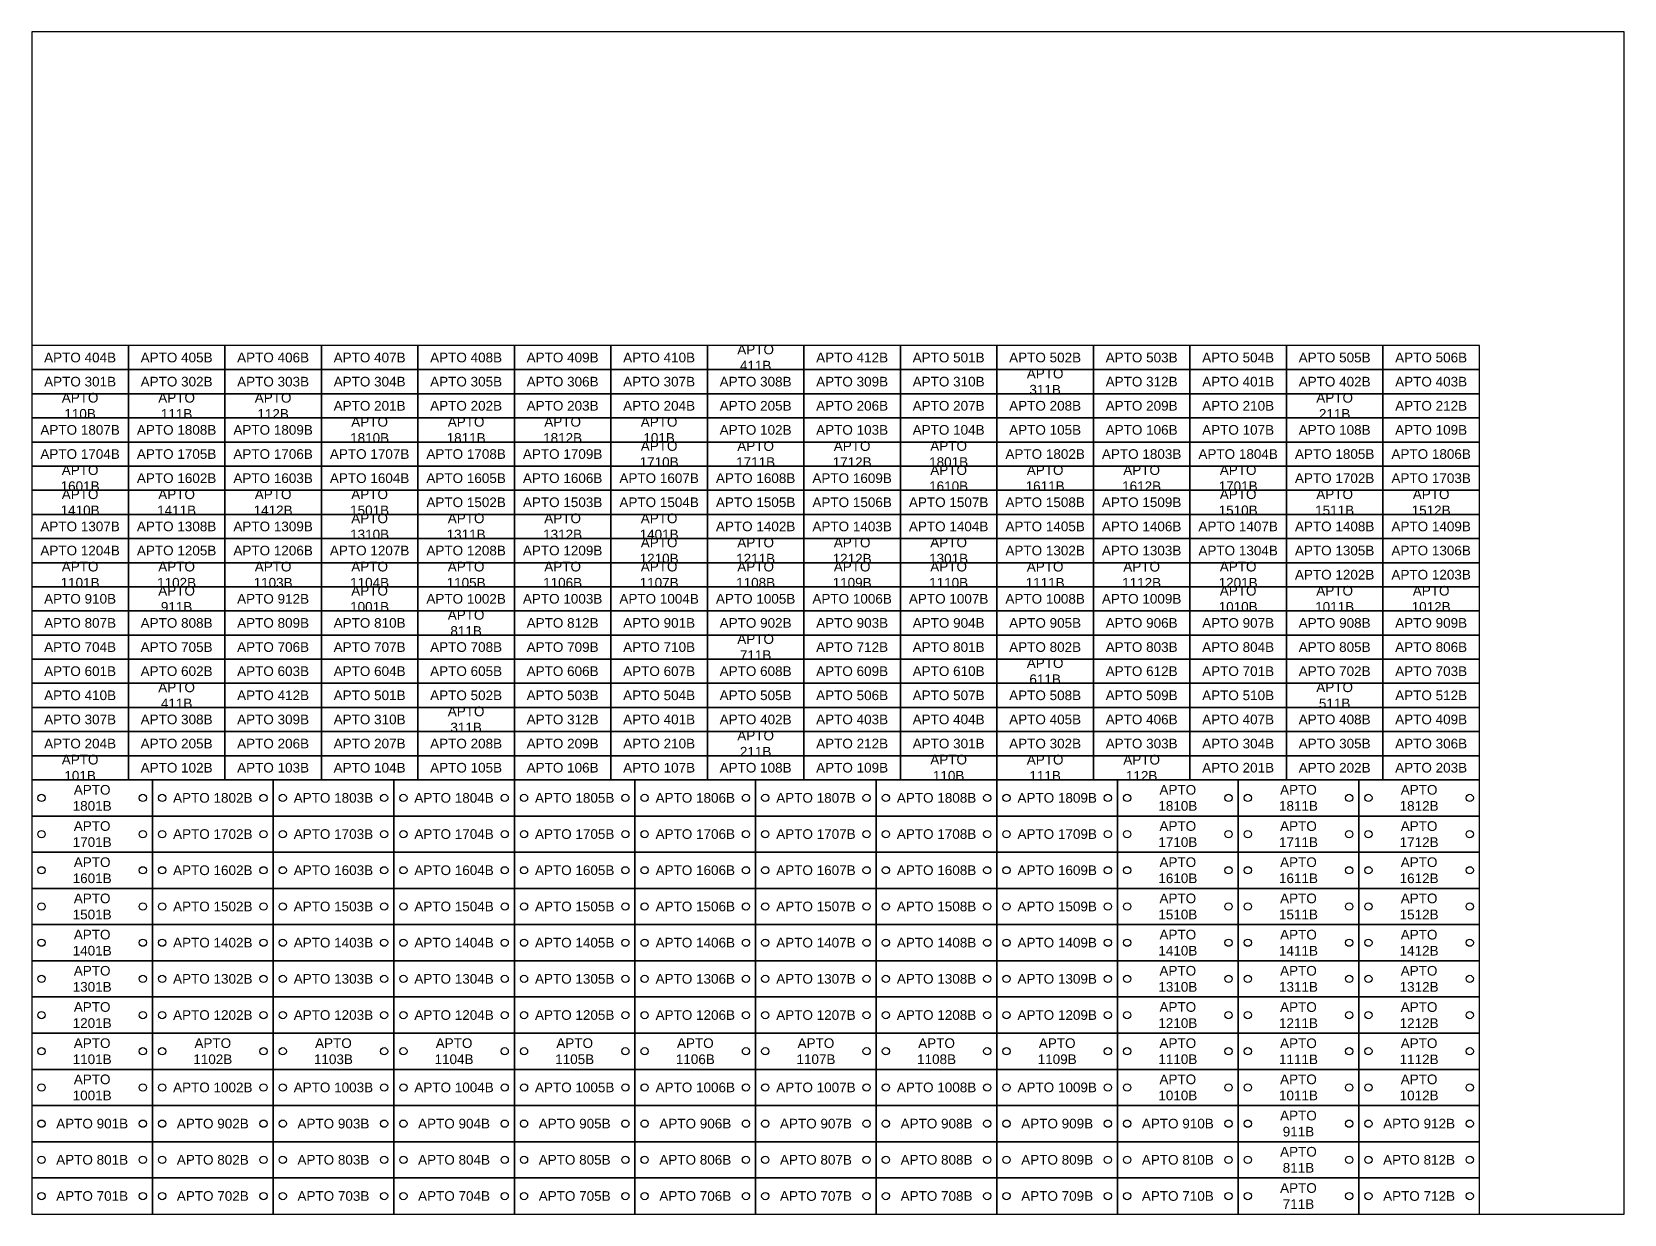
# Model space of a CAD drawing. Header units: metres. Extents: x 0 to 2670, y 0 to 490.
# Drawn here: x 670 to 1330, y 0 to 490 of the extents above; entities that cross this region are included whole.
import ezdxf

# ---------------------------------------------------------------- set-up
doc = ezdxf.new("R2010")
doc.units = ezdxf.units.M
doc.layers.get('0').update_dxf_attribs({"linetype": 'CONTINUOUS'})
doc.styles.add('Arial', font='Arial')

msp = doc.modelspace()

# ---------------------------------------------------------------- linework, layer by layer
at = {"color": 1}
msp.add_lwpolyline([(670, 0), (1330, 0), (1330, 490), (670, 490)], close=True, dxfattribs=at)
at = {"color": 5}
for points in [[(670, 350), (710, 350), (710, 360), (670, 360)], [(710, 350), (750, 350), (750, 360), (710, 360)], [(750, 350), (790, 350), (790, 360), (750, 360)], [(790, 350), (830, 350), (830, 360), (790, 360)], [(830, 350), (870, 350), (870, 360), (830, 360)], [(870, 350), (910, 350), (910, 360), (870, 360)], [(910, 350), (950, 350), (950, 360), (910, 360)], [(950, 350), (990, 350), (990, 360), (950, 360)], [(990, 350), (1030, 350), (1030, 360), (990, 360)], [(1030, 350), (1070, 350), (1070, 360), (1030, 360)], [(1070, 350), (1110, 350), (1110, 360), (1070, 360)], [(1110, 350), (1150, 350), (1150, 360), (1110, 360)], [(1150, 350), (1190, 350), (1190, 360), (1150, 360)], [(1190, 350), (1230, 350), (1230, 360), (1190, 360)], [(1230, 350), (1270, 350), (1270, 360), (1230, 360)], [(670, 340), (710, 340), (710, 350), (670, 350)], [(710, 340), (750, 340), (750, 350), (710, 350)], [(750, 340), (790, 340), (790, 350), (750, 350)], [(790, 340), (830, 340), (830, 350), (790, 350)], [(830, 340), (870, 340), (870, 350), (830, 350)], [(870, 340), (910, 340), (910, 350), (870, 350)], [(910, 340), (950, 340), (950, 350), (910, 350)], [(950, 340), (990, 340), (990, 350), (950, 350)], [(990, 340), (1030, 340), (1030, 350), (990, 350)], [(1030, 340), (1070, 340), (1070, 350), (1030, 350)], [(1070, 340), (1110, 340), (1110, 350), (1070, 350)], [(1110, 340), (1150, 340), (1150, 350), (1110, 350)], [(1150, 340), (1190, 340), (1190, 350), (1150, 350)], [(1190, 340), (1230, 340), (1230, 350), (1190, 350)], [(1230, 340), (1270, 340), (1270, 350), (1230, 350)], [(670, 330), (710, 330), (710, 340), (670, 340)], [(710, 330), (750, 330), (750, 340), (710, 340)], [(750, 330), (790, 330), (790, 340), (750, 340)], [(790, 330), (830, 330), (830, 340), (790, 340)], [(830, 330), (870, 330), (870, 340), (830, 340)], [(870, 330), (910, 330), (910, 340), (870, 340)], [(910, 330), (950, 330), (950, 340), (910, 340)], [(950, 330), (990, 330), (990, 340), (950, 340)], [(990, 330), (1030, 330), (1030, 340), (990, 340)], [(1030, 330), (1070, 330), (1070, 340), (1030, 340)], [(1070, 330), (1110, 330), (1110, 340), (1070, 340)], [(1110, 330), (1150, 330), (1150, 340), (1110, 340)], [(1150, 330), (1190, 330), (1190, 340), (1150, 340)], [(1190, 330), (1230, 330), (1230, 340), (1190, 340)], [(1230, 330), (1270, 330), (1270, 340), (1230, 340)], [(670, 320), (710, 320), (710, 330), (670, 330)], [(710, 320), (750, 320), (750, 330), (710, 330)], [(750, 320), (790, 320), (790, 330), (750, 330)], [(790, 320), (830, 320), (830, 330), (790, 330)], [(830, 320), (870, 320), (870, 330), (830, 330)], [(870, 320), (910, 320), (910, 330), (870, 330)], [(910, 320), (950, 320), (950, 330), (910, 330)], [(950, 320), (990, 320), (990, 330), (950, 330)], [(990, 320), (1030, 320), (1030, 330), (990, 330)], [(1030, 320), (1070, 320), (1070, 330), (1030, 330)], [(1070, 320), (1110, 320), (1110, 330), (1070, 330)], [(1110, 320), (1150, 320), (1150, 330), (1110, 330)], [(1150, 320), (1190, 320), (1190, 330), (1150, 330)], [(1190, 320), (1230, 320), (1230, 330), (1190, 330)], [(1230, 320), (1270, 320), (1270, 330), (1230, 330)], [(670, 310), (710, 310), (710, 320), (670, 320)], [(710, 310), (750, 310), (750, 320), (710, 320)], [(750, 310), (790, 310), (790, 320), (750, 320)], [(790, 310), (830, 310), (830, 320), (790, 320)], [(830, 310), (870, 310), (870, 320), (830, 320)], [(870, 310), (910, 310), (910, 320), (870, 320)], [(910, 310), (950, 310), (950, 320), (910, 320)], [(950, 310), (990, 310), (990, 320), (950, 320)], [(990, 310), (1030, 310), (1030, 320), (990, 320)], [(1030, 310), (1070, 310), (1070, 320), (1030, 320)], [(1070, 310), (1110, 310), (1110, 320), (1070, 320)], [(1110, 310), (1150, 310), (1150, 320), (1110, 320)], [(1150, 310), (1190, 310), (1190, 320), (1150, 320)], [(1190, 310), (1230, 310), (1230, 320), (1190, 320)], [(1230, 310), (1270, 310), (1270, 320), (1230, 320)], [(670, 300), (710, 300), (710, 310), (670, 310)], [(710, 300), (750, 300), (750, 310), (710, 310)], [(750, 300), (790, 300), (790, 310), (750, 310)], [(790, 300), (830, 300), (830, 310), (790, 310)], [(830, 300), (870, 300), (870, 310), (830, 310)], [(870, 300), (910, 300), (910, 310), (870, 310)], [(910, 300), (950, 300), (950, 310), (910, 310)], [(950, 300), (990, 300), (990, 310), (950, 310)], [(990, 300), (1030, 300), (1030, 310), (990, 310)], [(1030, 300), (1070, 300), (1070, 310), (1030, 310)], [(1070, 300), (1110, 300), (1110, 310), (1070, 310)], [(1110, 300), (1150, 300), (1150, 310), (1110, 310)], [(1150, 300), (1190, 300), (1190, 310), (1150, 310)], [(1190, 300), (1230, 300), (1230, 310), (1190, 310)], [(1230, 300), (1270, 300), (1270, 310), (1230, 310)], [(670, 290), (710, 290), (710, 300), (670, 300)], [(710, 290), (750, 290), (750, 300), (710, 300)], [(750, 290), (790, 290), (790, 300), (750, 300)], [(790, 290), (830, 290), (830, 300), (790, 300)], [(830, 290), (870, 290), (870, 300), (830, 300)], [(870, 290), (910, 290), (910, 300), (870, 300)], [(910, 290), (950, 290), (950, 300), (910, 300)], [(950, 290), (990, 290), (990, 300), (950, 300)], [(990, 290), (1030, 290), (1030, 300), (990, 300)], [(1030, 290), (1070, 290), (1070, 300), (1030, 300)], [(1070, 290), (1110, 290), (1110, 300), (1070, 300)], [(1110, 290), (1150, 290), (1150, 300), (1110, 300)], [(1150, 290), (1190, 290), (1190, 300), (1150, 300)], [(1190, 290), (1230, 290), (1230, 300), (1190, 300)], [(1230, 290), (1270, 290), (1270, 300), (1230, 300)], [(670, 280), (710, 280), (710, 290), (670, 290)], [(710, 280), (750, 280), (750, 290), (710, 290)], [(750, 280), (790, 280), (790, 290), (750, 290)], [(790, 280), (830, 280), (830, 290), (790, 290)], [(830, 280), (870, 280), (870, 290), (830, 290)], [(870, 280), (910, 280), (910, 290), (870, 290)], [(910, 280), (950, 280), (950, 290), (910, 290)], [(950, 280), (990, 280), (990, 290), (950, 290)], [(990, 280), (1030, 280), (1030, 290), (990, 290)], [(1030, 280), (1070, 280), (1070, 290), (1030, 290)], [(1070, 280), (1110, 280), (1110, 290), (1070, 290)], [(1110, 280), (1150, 280), (1150, 290), (1110, 290)], [(1150, 280), (1190, 280), (1190, 290), (1150, 290)], [(1190, 280), (1230, 280), (1230, 290), (1190, 290)], [(1230, 280), (1270, 280), (1270, 290), (1230, 290)], [(670, 270), (710, 270), (710, 280), (670, 280)], [(710, 270), (750, 270), (750, 280), (710, 280)], [(750, 270), (790, 270), (790, 280), (750, 280)], [(790, 270), (830, 270), (830, 280), (790, 280)], [(830, 270), (870, 270), (870, 280), (830, 280)], [(870, 270), (910, 270), (910, 280), (870, 280)], [(910, 270), (950, 270), (950, 280), (910, 280)], [(950, 270), (990, 270), (990, 280), (950, 280)], [(990, 270), (1030, 270), (1030, 280), (990, 280)], [(1030, 270), (1070, 270), (1070, 280), (1030, 280)], [(1070, 270), (1110, 270), (1110, 280), (1070, 280)], [(1110, 270), (1150, 270), (1150, 280), (1110, 280)], [(1150, 270), (1190, 270), (1190, 280), (1150, 280)], [(1190, 270), (1230, 270), (1230, 280), (1190, 280)], [(1230, 270), (1270, 270), (1270, 280), (1230, 280)], [(670, 260), (710, 260), (710, 270), (670, 270)], [(710, 260), (750, 260), (750, 270), (710, 270)], [(750, 260), (790, 260), (790, 270), (750, 270)], [(790, 260), (830, 260), (830, 270), (790, 270)], [(830, 260), (870, 260), (870, 270), (830, 270)], [(870, 260), (910, 260), (910, 270), (870, 270)], [(910, 260), (950, 260), (950, 270), (910, 270)], [(950, 260), (990, 260), (990, 270), (950, 270)], [(990, 260), (1030, 260), (1030, 270), (990, 270)], [(1030, 260), (1070, 260), (1070, 270), (1030, 270)], [(1070, 260), (1110, 260), (1110, 270), (1070, 270)], [(1110, 260), (1150, 260), (1150, 270), (1110, 270)], [(1150, 260), (1190, 260), (1190, 270), (1150, 270)], [(1190, 260), (1230, 260), (1230, 270), (1190, 270)], [(1230, 260), (1270, 260), (1270, 270), (1230, 270)], [(670, 250), (710, 250), (710, 260), (670, 260)], [(710, 250), (750, 250), (750, 260), (710, 260)], [(750, 250), (790, 250), (790, 260), (750, 260)], [(790, 250), (830, 250), (830, 260), (790, 260)], [(830, 250), (870, 250), (870, 260), (830, 260)], [(870, 250), (910, 250), (910, 260), (870, 260)], [(910, 250), (950, 250), (950, 260), (910, 260)], [(950, 250), (990, 250), (990, 260), (950, 260)], [(990, 250), (1030, 250), (1030, 260), (990, 260)], [(1030, 250), (1070, 250), (1070, 260), (1030, 260)], [(1070, 250), (1110, 250), (1110, 260), (1070, 260)], [(1110, 250), (1150, 250), (1150, 260), (1110, 260)], [(1150, 250), (1190, 250), (1190, 260), (1150, 260)], [(1190, 250), (1230, 250), (1230, 260), (1190, 260)], [(1230, 250), (1270, 250), (1270, 260), (1230, 260)], [(670, 240), (710, 240), (710, 250), (670, 250)], [(710, 240), (750, 240), (750, 250), (710, 250)], [(750, 240), (790, 240), (790, 250), (750, 250)], [(790, 240), (830, 240), (830, 250), (790, 250)], [(830, 240), (870, 240), (870, 250), (830, 250)], [(870, 240), (910, 240), (910, 250), (870, 250)], [(910, 240), (950, 240), (950, 250), (910, 250)], [(950, 240), (990, 240), (990, 250), (950, 250)], [(990, 240), (1030, 240), (1030, 250), (990, 250)], [(1030, 240), (1070, 240), (1070, 250), (1030, 250)], [(1070, 240), (1110, 240), (1110, 250), (1070, 250)], [(1110, 240), (1150, 240), (1150, 250), (1110, 250)], [(1150, 240), (1190, 240), (1190, 250), (1150, 250)], [(1190, 240), (1230, 240), (1230, 250), (1190, 250)], [(1230, 240), (1270, 240), (1270, 250), (1230, 250)], [(670, 230), (710, 230), (710, 240), (670, 240)], [(710, 230), (750, 230), (750, 240), (710, 240)], [(750, 230), (790, 230), (790, 240), (750, 240)], [(790, 230), (830, 230), (830, 240), (790, 240)], [(830, 230), (870, 230), (870, 240), (830, 240)], [(870, 230), (910, 230), (910, 240), (870, 240)], [(910, 230), (950, 230), (950, 240), (910, 240)], [(950, 230), (990, 230), (990, 240), (950, 240)], [(990, 230), (1030, 230), (1030, 240), (990, 240)], [(1030, 230), (1070, 230), (1070, 240), (1030, 240)], [(1070, 230), (1110, 230), (1110, 240), (1070, 240)], [(1110, 230), (1150, 230), (1150, 240), (1110, 240)], [(1150, 230), (1190, 230), (1190, 240), (1150, 240)], [(1190, 230), (1230, 230), (1230, 240), (1190, 240)], [(1230, 230), (1270, 230), (1270, 240), (1230, 240)], [(670, 220), (710, 220), (710, 230), (670, 230)], [(710, 220), (750, 220), (750, 230), (710, 230)], [(750, 220), (790, 220), (790, 230), (750, 230)], [(790, 220), (830, 220), (830, 230), (790, 230)], [(830, 220), (870, 220), (870, 230), (830, 230)], [(870, 220), (910, 220), (910, 230), (870, 230)], [(910, 220), (950, 220), (950, 230), (910, 230)], [(950, 220), (990, 220), (990, 230), (950, 230)], [(990, 220), (1030, 220), (1030, 230), (990, 230)], [(1030, 220), (1070, 220), (1070, 230), (1030, 230)], [(1070, 220), (1110, 220), (1110, 230), (1070, 230)], [(1110, 220), (1150, 220), (1150, 230), (1110, 230)], [(1150, 220), (1190, 220), (1190, 230), (1150, 230)], [(1190, 220), (1230, 220), (1230, 230), (1190, 230)], [(1230, 220), (1270, 220), (1270, 230), (1230, 230)], [(670, 210), (710, 210), (710, 220), (670, 220)], [(710, 210), (750, 210), (750, 220), (710, 220)], [(750, 210), (790, 210), (790, 220), (750, 220)], [(790, 210), (830, 210), (830, 220), (790, 220)], [(830, 210), (870, 210), (870, 220), (830, 220)], [(870, 210), (910, 210), (910, 220), (870, 220)], [(910, 210), (950, 210), (950, 220), (910, 220)], [(950, 210), (990, 210), (990, 220), (950, 220)], [(990, 210), (1030, 210), (1030, 220), (990, 220)], [(1030, 210), (1070, 210), (1070, 220), (1030, 220)], [(1070, 210), (1110, 210), (1110, 220), (1070, 220)], [(1110, 210), (1150, 210), (1150, 220), (1110, 220)], [(1150, 210), (1190, 210), (1190, 220), (1150, 220)], [(1190, 210), (1230, 210), (1230, 220), (1190, 220)], [(1230, 210), (1270, 210), (1270, 220), (1230, 220)], [(670, 200), (710, 200), (710, 210), (670, 210)], [(710, 200), (750, 200), (750, 210), (710, 210)], [(750, 200), (790, 200), (790, 210), (750, 210)], [(790, 200), (830, 200), (830, 210), (790, 210)], [(830, 200), (870, 200), (870, 210), (830, 210)], [(870, 200), (910, 200), (910, 210), (870, 210)], [(910, 200), (950, 200), (950, 210), (910, 210)], [(950, 200), (990, 200), (990, 210), (950, 210)], [(990, 200), (1030, 200), (1030, 210), (990, 210)], [(1030, 200), (1070, 200), (1070, 210), (1030, 210)], [(1070, 200), (1110, 200), (1110, 210), (1070, 210)], [(1110, 200), (1150, 200), (1150, 210), (1110, 210)], [(1150, 200), (1190, 200), (1190, 210), (1150, 210)], [(1190, 200), (1230, 200), (1230, 210), (1190, 210)], [(1230, 200), (1270, 200), (1270, 210), (1230, 210)], [(670, 190), (710, 190), (710, 200), (670, 200)], [(710, 190), (750, 190), (750, 200), (710, 200)], [(750, 190), (790, 190), (790, 200), (750, 200)], [(790, 190), (830, 190), (830, 200), (790, 200)], [(830, 190), (870, 190), (870, 200), (830, 200)], [(870, 190), (910, 190), (910, 200), (870, 200)], [(910, 190), (950, 190), (950, 200), (910, 200)], [(950, 190), (990, 190), (990, 200), (950, 200)], [(990, 190), (1030, 190), (1030, 200), (990, 200)], [(1030, 190), (1070, 190), (1070, 200), (1030, 200)], [(1070, 190), (1110, 190), (1110, 200), (1070, 200)], [(1110, 190), (1150, 190), (1150, 200), (1110, 200)], [(1150, 190), (1190, 190), (1190, 200), (1150, 200)], [(1190, 190), (1230, 190), (1230, 200), (1190, 200)], [(1230, 190), (1270, 190), (1270, 200), (1230, 200)], [(670, 180), (710, 180), (710, 190), (670, 190)], [(710, 180), (750, 180), (750, 190), (710, 190)], [(750, 180), (790, 180), (790, 190), (750, 190)], [(790, 180), (830, 180), (830, 190), (790, 190)], [(830, 180), (870, 180), (870, 190), (830, 190)], [(870, 180), (910, 180), (910, 190), (870, 190)], [(910, 180), (950, 180), (950, 190), (910, 190)], [(950, 180), (990, 180), (990, 190), (950, 190)], [(990, 180), (1030, 180), (1030, 190), (990, 190)], [(1030, 180), (1070, 180), (1070, 190), (1030, 190)], [(1070, 180), (1110, 180), (1110, 190), (1070, 190)], [(1110, 180), (1150, 180), (1150, 190), (1110, 190)], [(1150, 180), (1190, 180), (1190, 190), (1150, 190)], [(1190, 180), (1230, 180), (1230, 190), (1190, 190)], [(1230, 180), (1270, 180), (1270, 190), (1230, 190)], [(670, 165), (720, 165), (720, 180), (670, 180)], [(720, 165), (770, 165), (770, 180), (720, 180)], [(770, 165), (820, 165), (820, 180), (770, 180)], [(820, 165), (870, 165), (870, 180), (820, 180)], [(870, 165), (920, 165), (920, 180), (870, 180)], [(920, 165), (970, 165), (970, 180), (920, 180)], [(970, 165), (1020, 165), (1020, 180), (970, 180)], [(1020, 165), (1070, 165), (1070, 180), (1020, 180)], [(1070, 165), (1120, 165), (1120, 180), (1070, 180)], [(1120, 165), (1170, 165), (1170, 180), (1120, 180)], [(1170, 165), (1220, 165), (1220, 180), (1170, 180)], [(1220, 165), (1270, 165), (1270, 180), (1220, 180)], [(670, 150), (720, 150), (720, 165), (670, 165)], [(720, 150), (770, 150), (770, 165), (720, 165)], [(770, 150), (820, 150), (820, 165), (770, 165)], [(820, 150), (870, 150), (870, 165), (820, 165)], [(870, 150), (920, 150), (920, 165), (870, 165)], [(920, 150), (970, 150), (970, 165), (920, 165)], [(970, 150), (1020, 150), (1020, 165), (970, 165)], [(1020, 150), (1070, 150), (1070, 165), (1020, 165)], [(1070, 150), (1120, 150), (1120, 165), (1070, 165)], [(1120, 150), (1170, 150), (1170, 165), (1120, 165)], [(1170, 150), (1220, 150), (1220, 165), (1170, 165)], [(1220, 150), (1270, 150), (1270, 165), (1220, 165)], [(670, 135), (720, 135), (720, 150), (670, 150)], [(720, 135), (770, 135), (770, 150), (720, 150)], [(770, 135), (820, 135), (820, 150), (770, 150)], [(820, 135), (870, 135), (870, 150), (820, 150)], [(870, 135), (920, 135), (920, 150), (870, 150)], [(920, 135), (970, 135), (970, 150), (920, 150)], [(970, 135), (1020, 135), (1020, 150), (970, 150)], [(1020, 135), (1070, 135), (1070, 150), (1020, 150)], [(1070, 135), (1120, 135), (1120, 150), (1070, 150)], [(1120, 135), (1170, 135), (1170, 150), (1120, 150)], [(1170, 135), (1220, 135), (1220, 150), (1170, 150)], [(1220, 135), (1270, 135), (1270, 150), (1220, 150)], [(670, 120), (720, 120), (720, 135), (670, 135)], [(720, 120), (770, 120), (770, 135), (720, 135)], [(770, 120), (820, 120), (820, 135), (770, 135)], [(820, 120), (870, 120), (870, 135), (820, 135)], [(870, 120), (920, 120), (920, 135), (870, 135)], [(920, 120), (970, 120), (970, 135), (920, 135)], [(970, 120), (1020, 120), (1020, 135), (970, 135)], [(1020, 120), (1070, 120), (1070, 135), (1020, 135)], [(1070, 120), (1120, 120), (1120, 135), (1070, 135)], [(1120, 120), (1170, 120), (1170, 135), (1120, 135)], [(1170, 120), (1220, 120), (1220, 135), (1170, 135)], [(1220, 120), (1270, 120), (1270, 135), (1220, 135)], [(670, 105), (720, 105), (720, 120), (670, 120)], [(720, 105), (770, 105), (770, 120), (720, 120)], [(770, 105), (820, 105), (820, 120), (770, 120)], [(820, 105), (870, 105), (870, 120), (820, 120)], [(870, 105), (920, 105), (920, 120), (870, 120)], [(920, 105), (970, 105), (970, 120), (920, 120)], [(970, 105), (1020, 105), (1020, 120), (970, 120)], [(1020, 105), (1070, 105), (1070, 120), (1020, 120)], [(1070, 105), (1120, 105), (1120, 120), (1070, 120)], [(1120, 105), (1170, 105), (1170, 120), (1120, 120)], [(1170, 105), (1220, 105), (1220, 120), (1170, 120)], [(1220, 105), (1270, 105), (1270, 120), (1220, 120)], [(670, 90), (720, 90), (720, 105), (670, 105)], [(720, 90), (770, 90), (770, 105), (720, 105)], [(770, 90), (820, 90), (820, 105), (770, 105)], [(820, 90), (870, 90), (870, 105), (820, 105)], [(870, 90), (920, 90), (920, 105), (870, 105)], [(920, 90), (970, 90), (970, 105), (920, 105)], [(970, 90), (1020, 90), (1020, 105), (970, 105)], [(1020, 90), (1070, 90), (1070, 105), (1020, 105)], [(1070, 90), (1120, 90), (1120, 105), (1070, 105)], [(1120, 90), (1170, 90), (1170, 105), (1120, 105)], [(1170, 90), (1220, 90), (1220, 105), (1170, 105)], [(1220, 90), (1270, 90), (1270, 105), (1220, 105)], [(670, 75), (720, 75), (720, 90), (670, 90)], [(720, 75), (770, 75), (770, 90), (720, 90)], [(770, 75), (820, 75), (820, 90), (770, 90)], [(820, 75), (870, 75), (870, 90), (820, 90)], [(870, 75), (920, 75), (920, 90), (870, 90)], [(920, 75), (970, 75), (970, 90), (920, 90)], [(970, 75), (1020, 75), (1020, 90), (970, 90)], [(1020, 75), (1070, 75), (1070, 90), (1020, 90)], [(1070, 75), (1120, 75), (1120, 90), (1070, 90)], [(1120, 75), (1170, 75), (1170, 90), (1120, 90)], [(1170, 75), (1220, 75), (1220, 90), (1170, 90)], [(1220, 75), (1270, 75), (1270, 90), (1220, 90)], [(670, 60), (720, 60), (720, 75), (670, 75)], [(720, 60), (770, 60), (770, 75), (720, 75)], [(770, 60), (820, 60), (820, 75), (770, 75)], [(820, 60), (870, 60), (870, 75), (820, 75)], [(870, 60), (920, 60), (920, 75), (870, 75)], [(920, 60), (970, 60), (970, 75), (920, 75)], [(970, 60), (1020, 60), (1020, 75), (970, 75)], [(1020, 60), (1070, 60), (1070, 75), (1020, 75)], [(1070, 60), (1120, 60), (1120, 75), (1070, 75)], [(1120, 60), (1170, 60), (1170, 75), (1120, 75)], [(1170, 60), (1220, 60), (1220, 75), (1170, 75)], [(1220, 60), (1270, 60), (1270, 75), (1220, 75)], [(670, 45), (720, 45), (720, 60), (670, 60)], [(720, 45), (770, 45), (770, 60), (720, 60)], [(770, 45), (820, 45), (820, 60), (770, 60)], [(820, 45), (870, 45), (870, 60), (820, 60)], [(870, 45), (920, 45), (920, 60), (870, 60)], [(920, 45), (970, 45), (970, 60), (920, 60)], [(970, 45), (1020, 45), (1020, 60), (970, 60)], [(1020, 45), (1070, 45), (1070, 60), (1020, 60)], [(1070, 45), (1120, 45), (1120, 60), (1070, 60)], [(1120, 45), (1170, 45), (1170, 60), (1120, 60)], [(1170, 45), (1220, 45), (1220, 60), (1170, 60)], [(1220, 45), (1270, 45), (1270, 60), (1220, 60)], [(670, 30), (720, 30), (720, 45), (670, 45)], [(720, 30), (770, 30), (770, 45), (720, 45)], [(770, 30), (820, 30), (820, 45), (770, 45)], [(820, 30), (870, 30), (870, 45), (820, 45)], [(870, 30), (920, 30), (920, 45), (870, 45)], [(920, 30), (970, 30), (970, 45), (920, 45)], [(970, 30), (1020, 30), (1020, 45), (970, 45)], [(1020, 30), (1070, 30), (1070, 45), (1020, 45)], [(1070, 30), (1120, 30), (1120, 45), (1070, 45)], [(1120, 30), (1170, 30), (1170, 45), (1120, 45)], [(1170, 30), (1220, 30), (1220, 45), (1170, 45)], [(1220, 30), (1270, 30), (1270, 45), (1220, 45)], [(670, 15), (720, 15), (720, 30), (670, 30)], [(720, 15), (770, 15), (770, 30), (720, 30)], [(770, 15), (820, 15), (820, 30), (770, 30)], [(820, 15), (870, 15), (870, 30), (820, 30)], [(870, 15), (920, 15), (920, 30), (870, 30)], [(920, 15), (970, 15), (970, 30), (920, 30)], [(970, 15), (1020, 15), (1020, 30), (970, 30)], [(1020, 15), (1070, 15), (1070, 30), (1020, 30)], [(1070, 15), (1120, 15), (1120, 30), (1070, 30)], [(1120, 15), (1170, 15), (1170, 30), (1120, 30)], [(1170, 15), (1220, 15), (1220, 30), (1170, 30)], [(1220, 15), (1270, 15), (1270, 30), (1220, 30)], [(670, 0), (720, 0), (720, 15), (670, 15)], [(720, 0), (770, 0), (770, 15), (720, 15)], [(770, 0), (820, 0), (820, 15), (770, 15)], [(820, 0), (870, 0), (870, 15), (820, 15)], [(870, 0), (920, 0), (920, 15), (870, 15)], [(920, 0), (970, 0), (970, 15), (920, 15)], [(970, 0), (1020, 0), (1020, 15), (970, 15)], [(1020, 0), (1070, 0), (1070, 15), (1020, 15)], [(1070, 0), (1120, 0), (1120, 15), (1070, 15)], [(1120, 0), (1170, 0), (1170, 15), (1120, 15)], [(1170, 0), (1220, 0), (1220, 15), (1170, 15)], [(1220, 0), (1270, 0), (1270, 15), (1220, 15)]]:
    msp.add_lwpolyline(points, close=True, dxfattribs=at)
at = {"color": 1}
for centre in [(674, 172.5), (716, 172.5), (724, 172.5), (766, 172.5), (774, 172.5), (816, 172.5), (824, 172.5), (866, 172.5), (874, 172.5), (916, 172.5), (924, 172.5), (966, 172.5), (974, 172.5), (1016, 172.5), (1024, 172.5), (1066, 172.5), (1074, 172.5), (1116, 172.5), (1124, 172.5), (1166, 172.5), (1174, 172.5), (1216, 172.5), (1224, 172.5), (1266, 172.5), (674, 157.5), (716, 157.5), (724, 157.5), (766, 157.5), (774, 157.5), (816, 157.5), (824, 157.5), (866, 157.5), (874, 157.5), (916, 157.5), (924, 157.5), (966, 157.5), (974, 157.5), (1016, 157.5), (1024, 157.5), (1066, 157.5), (1074, 157.5), (1116, 157.5), (1124, 157.5), (1166, 157.5), (1174, 157.5), (1216, 157.5), (1224, 157.5), (1266, 157.5), (674, 142.5), (716, 142.5), (724, 142.5), (766, 142.5), (774, 142.5), (816, 142.5), (824, 142.5), (866, 142.5), (874, 142.5), (916, 142.5), (924, 142.5), (966, 142.5), (974, 142.5), (1016, 142.5), (1024, 142.5), (1066, 142.5), (1074, 142.5), (1116, 142.5), (1124, 142.5), (1166, 142.5), (1174, 142.5), (1216, 142.5), (1224, 142.5), (1266, 142.5), (674, 127.5), (716, 127.5), (724, 127.5), (766, 127.5), (774, 127.5), (816, 127.5), (824, 127.5), (866, 127.5), (874, 127.5), (916, 127.5), (924, 127.5), (966, 127.5), (974, 127.5), (1016, 127.5), (1024, 127.5), (1066, 127.5), (1074, 127.5), (1116, 127.5), (1124, 127.5), (1166, 127.5), (1174, 127.5), (1216, 127.5), (1224, 127.5), (1266, 127.5), (674, 112.5), (716, 112.5), (724, 112.5), (766, 112.5), (774, 112.5), (816, 112.5), (824, 112.5), (866, 112.5), (874, 112.5), (916, 112.5), (924, 112.5), (966, 112.5), (974, 112.5), (1016, 112.5), (1024, 112.5), (1066, 112.5), (1074, 112.5), (1116, 112.5), (1124, 112.5), (1166, 112.5), (1174, 112.5), (1216, 112.5), (1224, 112.5), (1266, 112.5), (674, 97.5), (716, 97.5), (724, 97.5), (766, 97.5), (774, 97.5), (816, 97.5), (824, 97.5), (866, 97.5), (874, 97.5), (916, 97.5), (924, 97.5), (966, 97.5), (974, 97.5), (1016, 97.5), (1024, 97.5), (1066, 97.5), (1074, 97.5), (1116, 97.5), (1124, 97.5), (1166, 97.5), (1174, 97.5), (1216, 97.5), (1224, 97.5), (1266, 97.5), (674, 82.5), (716, 82.5), (724, 82.5), (766, 82.5), (774, 82.5), (816, 82.5), (824, 82.5), (866, 82.5), (874, 82.5), (916, 82.5), (924, 82.5), (966, 82.5), (974, 82.5), (1016, 82.5), (1024, 82.5), (1066, 82.5), (1074, 82.5), (1116, 82.5), (1124, 82.5), (1166, 82.5), (1174, 82.5), (1216, 82.5), (1224, 82.5), (1266, 82.5), (674, 67.5), (716, 67.5), (724, 67.5), (766, 67.5), (774, 67.5), (816, 67.5), (824, 67.5), (866, 67.5), (874, 67.5), (916, 67.5), (924, 67.5), (966, 67.5), (974, 67.5), (1016, 67.5), (1024, 67.5), (1066, 67.5), (1074, 67.5), (1116, 67.5), (1124, 67.5), (1166, 67.5), (1174, 67.5), (1216, 67.5), (1224, 67.5), (1266, 67.5), (674, 52.5), (716, 52.5), (724, 52.5), (766, 52.5), (774, 52.5), (816, 52.5), (824, 52.5), (866, 52.5), (874, 52.5), (916, 52.5), (924, 52.5), (966, 52.5), (974, 52.5), (1016, 52.5), (1024, 52.5), (1066, 52.5), (1074, 52.5), (1116, 52.5), (1124, 52.5), (1166, 52.5), (1174, 52.5), (1216, 52.5), (1224, 52.5), (1266, 52.5), (674, 37.5), (716, 37.5), (724, 37.5), (766, 37.5), (774, 37.5), (816, 37.5), (824, 37.5), (866, 37.5), (874, 37.5), (916, 37.5), (924, 37.5), (966, 37.5), (974, 37.5), (1016, 37.5), (1024, 37.5), (1066, 37.5), (1074, 37.5), (1116, 37.5), (1124, 37.5), (1166, 37.5), (1174, 37.5), (1216, 37.5), (1224, 37.5), (1266, 37.5), (674, 22.5), (716, 22.5), (724, 22.5), (766, 22.5), (774, 22.5), (816, 22.5), (824, 22.5), (866, 22.5), (874, 22.5), (916, 22.5), (924, 22.5), (966, 22.5), (974, 22.5), (1016, 22.5), (1024, 22.5), (1066, 22.5), (1074, 22.5), (1116, 22.5), (1124, 22.5), (1166, 22.5), (1174, 22.5), (1216, 22.5), (1224, 22.5), (1266, 22.5), (674, 7.5), (716, 7.5), (724, 7.5), (766, 7.5), (774, 7.5), (816, 7.5), (824, 7.5), (866, 7.5), (874, 7.5), (916, 7.5), (924, 7.5), (966, 7.5), (974, 7.5), (1016, 7.5), (1024, 7.5), (1066, 7.5), (1074, 7.5), (1116, 7.5), (1124, 7.5), (1166, 7.5), (1174, 7.5), (1216, 7.5), (1224, 7.5), (1266, 7.5)]:
    msp.add_circle(centre, 1.5, dxfattribs=at)

# ---------------------------------------------------------------- texts
at = {"color": 0, "char_height": 4, "attachment_point": 5, "style": 'Arial'}
for s, insert, width in [('APTO 404B', (690, 355), 30.1111), ('APTO 405B', (730, 355), 29.6667), ('APTO 406B', (770, 355), 29.6667), ('APTO 407B', (810, 355), 29.6667), ('APTO 408B', (850, 355), 29.6667), ('APTO 409B', (890, 355), 29.6667), ('APTO 410B', (930, 355), 28.7778), ('APTO 411B', (970, 355), 27.8889), ('APTO 412B', (1010, 355), 28.7778), ('APTO 501B', (1050, 355), 28.3333), ('APTO 502B', (1090, 355), 29.2222), ('APTO 503B', (1130, 355), 29.2222), ('APTO 504B', (1170, 355), 29.6667), ('APTO 505B', (1210, 355), 29.2222), ('APTO 506B', (1250, 355), 29.2222), ('APTO 311B', (1090, 345), 27.4444), ('APTO 301B', (690, 345), 28.3333), ('APTO 302B', (730, 345), 29.2222), ('APTO 303B', (770, 345), 29.2222), ('APTO 304B', (810, 345), 29.6667), ('APTO 305B', (850, 345), 29.2222), ('APTO 306B', (890, 345), 29.2222), ('APTO 307B', (930, 345), 29.2222), ('APTO 308B', (970, 345), 29.2222), ('APTO 309B', (1010, 345), 29.2222), ('APTO 310B', (1050, 345), 28.3333), ('APTO 312B', (1130, 345), 28.3333), ('APTO 401B', (1170, 345), 28.7778), ('APTO 402B', (1210, 345), 29.6667), ('APTO 403B', (1250, 345), 29.6667), ('APTO 110B', (690, 335), 27.4444), ('APTO 111B', (730, 335), 26.5556), ('APTO 112B', (770, 335), 27.4444), ('APTO 201B', (810, 335), 28.3333), ('APTO 202B', (850, 335), 29.2222), ('APTO 203B', (890, 335), 29.2222), ('APTO 204B', (930, 335), 29.6667), ('APTO 205B', (970, 335), 29.2222), ('APTO 206B', (1010, 335), 29.2222), ('APTO 207B', (1050, 335), 29.2222), ('APTO 208B', (1090, 335), 29.2222), ('APTO 209B', (1130, 335), 29.2222), ('APTO 210B', (1170, 335), 28.3333), ('APTO 211B', (1210, 335), 27.4444), ('APTO 212B', (1250, 335), 28.3333), ('APTO 1810B', (810, 325), 30.5556), ('APTO 1811B', (850, 325), 29.6667), ('APTO 1812B', (890, 325), 30.5556), ('APTO 101B', (930, 325), 27.4444), ('APTO 1807B', (690, 325), 31.4444), ('APTO 1808B', (730, 325), 31.4444), ('APTO 1809B', (770, 325), 31.4444), ('APTO 102B', (970, 325), 28.3333), ('APTO 103B', (1010, 325), 28.3333), ('APTO 104B', (1050, 325), 28.7778), ('APTO 105B', (1090, 325), 28.3333), ('APTO 106B', (1130, 325), 28.3333), ('APTO 107B', (1170, 325), 28.3333), ('APTO 108B', (1210, 325), 28.3333), ('APTO 109B', (1250, 325), 28.3333), ('APTO 1704B', (690, 315), 31.8889), ('APTO 1705B', (730, 315), 31.4444), ('APTO 1706B', (770, 315), 31.4444), ('APTO 1707B', (810, 315), 31.4444), ('APTO 1708B', (850, 315), 31.4444), ('APTO 1709B', (890, 315), 31.4444), ('APTO 1710B', (930, 315), 30.5556), ('APTO 1711B', (970, 315), 29.6667), ('APTO 1712B', (1010, 315), 30.5556), ('APTO 1801B', (1050, 315), 30.5556), ('APTO 1802B', (1090, 315), 31.4444), ('APTO 1803B', (1130, 315), 31.4444), ('APTO 1804B', (1170, 315), 31.8889), ('APTO 1805B', (1210, 315), 31.4444), ('APTO 1806B', (1250, 315), 31.4444), ('APTO 1601B', (690, 305), 30.5556), ('APTO 1610B', (1050, 305), 30.5556), ('APTO 1611B', (1090, 305), 29.6667), ('APTO 1612B', (1130, 305), 30.5556), ('APTO 1701B', (1170, 305), 30.5556), ('APTO 1602B', (730, 305), 31.4444), ('APTO 1603B', (770, 305), 31.4444), ('APTO 1604B', (810, 305), 31.8889), ('APTO 1605B', (850, 305), 31.4444), ('APTO 1606B', (890, 305), 31.4444), ('APTO 1607B', (930, 305), 31.4444), ('APTO 1608B', (970, 305), 31.4444), ('APTO 1609B', (1010, 305), 31.4444), ('APTO 1702B', (1210, 305), 31.4444), ('APTO 1703B', (1250, 305), 31.4444), ('APTO 1410B', (690, 295), 31), ('APTO 1411B', (730, 295), 30.1111), ('APTO 1412B', (770, 295), 31), ('APTO 1501B', (810, 295), 30.5556), ('APTO 1502B', (850, 295), 31.4444), ('APTO 1503B', (890, 295), 31.4444), ('APTO 1504B', (930, 295), 31.8889), ('APTO 1505B', (970, 295), 31.4444), ('APTO 1506B', (1010, 295), 31.4444), ('APTO 1507B', (1050, 295), 31.4444), ('APTO 1508B', (1090, 295), 31.4444), ('APTO 1509B', (1130, 295), 31.4444), ('APTO 1510B', (1170, 295), 30.5556), ('APTO 1511B', (1210, 295), 29.6667), ('APTO 1512B', (1250, 295), 30.5556), ('APTO 1310B', (810, 285), 30.5556), ('APTO 1311B', (850, 285), 29.6667), ('APTO 1312B', (890, 285), 30.5556), ('APTO 1401B', (930, 285), 31), ('APTO 1307B', (690, 285), 31.4444), ('APTO 1308B', (730, 285), 31.4444), ('APTO 1309B', (770, 285), 31.4444), ('APTO 1402B', (970, 285), 31.8889), ('APTO 1403B', (1010, 285), 31.8889), ('APTO 1404B', (1050, 285), 32.3333), ('APTO 1405B', (1090, 285), 31.8889), ('APTO 1406B', (1130, 285), 31.8889), ('APTO 1407B', (1170, 285), 31.8889), ('APTO 1408B', (1210, 285), 31.8889), ('APTO 1409B', (1250, 285), 31.8889), ('APTO 1210B', (930, 275), 30.5556), ('APTO 1211B', (970, 275), 29.6667), ('APTO 1212B', (1010, 275), 30.5556), ('APTO 1301B', (1050, 275), 30.5556), ('APTO 1204B', (690, 275), 31.8889), ('APTO 1205B', (730, 275), 31.4444), ('APTO 1206B', (770, 275), 31.4444), ('APTO 1207B', (810, 275), 31.4444), ('APTO 1208B', (850, 275), 31.4444), ('APTO 1209B', (890, 275), 31.4444), ('APTO 1302B', (1090, 275), 31.4444), ('APTO 1303B', (1130, 275), 31.4444), ('APTO 1304B', (1170, 275), 31.8889), ('APTO 1305B', (1210, 275), 31.4444), ('APTO 1306B', (1250, 275), 31.4444), ('APTO 1101B', (690, 265), 29.6667), ('APTO 1102B', (730, 265), 30.5556), ('APTO 1103B', (770, 265), 30.5556), ('APTO 1104B', (810, 265), 31), ('APTO 1105B', (850, 265), 30.5556), ('APTO 1106B', (890, 265), 30.5556), ('APTO 1107B', (930, 265), 30.5556), ('APTO 1108B', (970, 265), 30.5556), ('APTO 1109B', (1010, 265), 30.5556), ('APTO 1110B', (1050, 265), 29.6667), ('APTO 1111B', (1090, 265), 28.7778), ('APTO 1112B', (1130, 265), 29.6667), ('APTO 1201B', (1170, 265), 30.5556), ('APTO 1202B', (1210, 265), 31.4444), ('APTO 1203B', (1250, 265), 31.4444), ('APTO 911B', (730, 255), 27.4444), ('APTO 1001B', (810, 255), 30.5556), ('APTO 1010B', (1170, 255), 30.5556), ('APTO 1011B', (1210, 255), 29.6667), ('APTO 1012B', (1250, 255), 30.5556), ('APTO 910B', (690, 255), 28.3333), ('APTO 912B', (770, 255), 28.3333), ('APTO 1002B', (850, 255), 31.4444), ('APTO 1003B', (890, 255), 31.4444), ('APTO 1004B', (930, 255), 31.8889), ('APTO 1005B', (970, 255), 31.4444), ('APTO 1006B', (1010, 255), 31.4444), ('APTO 1007B', (1050, 255), 31.4444), ('APTO 1008B', (1090, 255), 31.4444), ('APTO 1009B', (1130, 255), 31.4444), ('APTO 807B', (690, 245), 29.2222), ('APTO 808B', (730, 245), 29.2222), ('APTO 809B', (770, 245), 29.2222), ('APTO 810B', (810, 245), 28.3333), ('APTO 811B', (850, 245), 27.4444), ('APTO 812B', (890, 245), 28.3333), ('APTO 901B', (930, 245), 28.3333), ('APTO 902B', (970, 245), 29.2222), ('APTO 903B', (1010, 245), 29.2222), ('APTO 904B', (1050, 245), 29.6667), ('APTO 905B', (1090, 245), 29.2222), ('APTO 906B', (1130, 245), 29.2222), ('APTO 907B', (1170, 245), 29.2222), ('APTO 908B', (1210, 245), 29.2222), ('APTO 909B', (1250, 245), 29.2222), ('APTO 711B', (970, 235), 27.4444), ('APTO 704B', (690, 235), 29.6667), ('APTO 705B', (730, 235), 29.2222), ('APTO 706B', (770, 235), 29.2222), ('APTO 707B', (810, 235), 29.2222), ('APTO 708B', (850, 235), 29.2222), ('APTO 709B', (890, 235), 29.2222), ('APTO 710B', (930, 235), 28.3333), ('APTO 712B', (1010, 235), 28.3333), ('APTO 801B', (1050, 235), 28.3333), ('APTO 802B', (1090, 235), 29.2222), ('APTO 803B', (1130, 235), 29.2222), ('APTO 804B', (1170, 235), 29.6667), ('APTO 805B', (1210, 235), 29.2222), ('APTO 806B', (1250, 235), 29.2222), ('APTO 601B', (690, 225), 28.3333), ('APTO 602B', (730, 225), 29.2222), ('APTO 603B', (770, 225), 29.2222), ('APTO 604B', (810, 225), 29.6667), ('APTO 605B', (850, 225), 29.2222), ('APTO 606B', (890, 225), 29.2222), ('APTO 607B', (930, 225), 29.2222), ('APTO 608B', (970, 225), 29.2222), ('APTO 609B', (1010, 225), 29.2222), ('APTO 610B', (1050, 225), 28.3333), ('APTO 611B', (1090, 225), 27.4444), ('APTO 612B', (1130, 225), 28.3333), ('APTO 701B', (1170, 225), 28.3333), ('APTO 702B', (1210, 225), 29.2222), ('APTO 703B', (1250, 225), 29.2222), ('APTO 411B', (730, 215), 27.8889), ('APTO 511B', (1210, 215), 27.4444), ('APTO 410B', (690, 215), 28.7778), ('APTO 412B', (770, 215), 28.7778), ('APTO 501B', (810, 215), 28.3333), ('APTO 502B', (850, 215), 29.2222), ('APTO 503B', (890, 215), 29.2222), ('APTO 504B', (930, 215), 29.6667), ('APTO 505B', (970, 215), 29.2222), ('APTO 506B', (1010, 215), 29.2222), ('APTO 507B', (1050, 215), 29.2222), ('APTO 508B', (1090, 215), 29.2222), ('APTO 509B', (1130, 215), 29.2222), ('APTO 510B', (1170, 215), 28.3333), ('APTO 512B', (1250, 215), 28.3333), ('APTO 307B', (690, 205), 29.2222), ('APTO 308B', (730, 205), 29.2222), ('APTO 309B', (770, 205), 29.2222), ('APTO 310B', (810, 205), 28.3333), ('APTO 311B', (850, 205), 27.4444), ('APTO 312B', (890, 205), 28.3333), ('APTO 401B', (930, 205), 28.7778), ('APTO 402B', (970, 205), 29.6667), ('APTO 403B', (1010, 205), 29.6667), ('APTO 404B', (1050, 205), 30.1111), ('APTO 405B', (1090, 205), 29.6667), ('APTO 406B', (1130, 205), 29.6667), ('APTO 407B', (1170, 205), 29.6667), ('APTO 408B', (1210, 205), 29.6667), ('APTO 409B', (1250, 205), 29.6667), ('APTO 211B', (970, 195), 27.4444), ('APTO 204B', (690, 195), 29.6667), ('APTO 205B', (730, 195), 29.2222), ('APTO 206B', (770, 195), 29.2222), ('APTO 207B', (810, 195), 29.2222), ('APTO 208B', (850, 195), 29.2222), ('APTO 209B', (890, 195), 29.2222), ('APTO 210B', (930, 195), 28.3333), ('APTO 212B', (1010, 195), 28.3333), ('APTO 301B', (1050, 195), 28.3333), ('APTO 302B', (1090, 195), 29.2222), ('APTO 303B', (1130, 195), 29.2222), ('APTO 304B', (1170, 195), 29.6667), ('APTO 305B', (1210, 195), 29.2222), ('APTO 306B', (1250, 195), 29.2222), ('APTO 101B', (690, 185), 27.4444), ('APTO 102B', (730, 185), 28.3333), ('APTO 103B', (770, 185), 28.3333), ('APTO 104B', (810, 185), 28.7778), ('APTO 105B', (850, 185), 28.3333), ('APTO 106B', (890, 185), 28.3333), ('APTO 107B', (930, 185), 28.3333), ('APTO 108B', (970, 185), 28.3333), ('APTO 109B', (1010, 185), 28.3333), ('APTO 110B', (1050, 185), 27.4444), ('APTO 111B', (1090, 185), 26.5556), ('APTO 112B', (1130, 185), 27.4444), ('APTO 201B', (1170, 185), 28.3333), ('APTO 202B', (1210, 185), 29.2222), ('APTO 203B', (1250, 185), 29.2222), ('APTO 1801B', (695, 172.5), 30.5556), ('APTO 1802B', (745, 172.5), 31.4444), ('APTO 1803B', (795, 172.5), 31.4444), ('APTO 1804B', (845, 172.5), 31.8889), ('APTO 1805B', (895, 172.5), 31.4444), ('APTO 1806B', (945, 172.5), 31.4444), ('APTO 1807B', (995, 172.5), 31.4444), ('APTO 1808B', (1045, 172.5), 31.4444), ('APTO 1809B', (1095, 172.5), 31.4444), ('APTO 1810B', (1145, 172.5), 30.5556), ('APTO 1811B', (1195, 172.5), 29.6667), ('APTO 1812B', (1245, 172.5), 30.5556), ('APTO 1701B', (695, 157.5), 30.5556), ('APTO 1702B', (745, 157.5), 31.4444), ('APTO 1703B', (795, 157.5), 31.4444), ('APTO 1704B', (845, 157.5), 31.8889), ('APTO 1705B', (895, 157.5), 31.4444), ('APTO 1706B', (945, 157.5), 31.4444), ('APTO 1707B', (995, 157.5), 31.4444), ('APTO 1708B', (1045, 157.5), 31.4444), ('APTO 1709B', (1095, 157.5), 31.4444), ('APTO 1710B', (1145, 157.5), 30.5556), ('APTO 1711B', (1195, 157.5), 29.6667), ('APTO 1712B', (1245, 157.5), 30.5556), ('APTO 1601B', (695, 142.5), 30.5556), ('APTO 1610B', (1145, 142.5), 30.5556), ('APTO 1611B', (1195, 142.5), 29.6667), ('APTO 1612B', (1245, 142.5), 30.5556), ('APTO 1602B', (745, 142.5), 31.4444), ('APTO 1603B', (795, 142.5), 31.4444), ('APTO 1604B', (845, 142.5), 31.8889), ('APTO 1605B', (895, 142.5), 31.4444), ('APTO 1606B', (945, 142.5), 31.4444), ('APTO 1607B', (995, 142.5), 31.4444), ('APTO 1608B', (1045, 142.5), 31.4444), ('APTO 1609B', (1095, 142.5), 31.4444), ('APTO 1501B', (695, 127.5), 30.5556), ('APTO 1510B', (1145, 127.5), 30.5556), ('APTO 1511B', (1195, 127.5), 29.6667), ('APTO 1512B', (1245, 127.5), 30.5556), ('APTO 1502B', (745, 127.5), 31.4444), ('APTO 1503B', (795, 127.5), 31.4444), ('APTO 1504B', (845, 127.5), 31.8889), ('APTO 1505B', (895, 127.5), 31.4444), ('APTO 1506B', (945, 127.5), 31.4444), ('APTO 1507B', (995, 127.5), 31.4444), ('APTO 1508B', (1045, 127.5), 31.4444), ('APTO 1509B', (1095, 127.5), 31.4444), ('APTO 1401B', (695, 112.5), 31), ('APTO 1402B', (745, 112.5), 31.8889), ('APTO 1403B', (795, 112.5), 31.8889), ('APTO 1404B', (845, 112.5), 32.3333), ('APTO 1405B', (895, 112.5), 31.8889), ('APTO 1406B', (945, 112.5), 31.8889), ('APTO 1407B', (995, 112.5), 31.8889), ('APTO 1408B', (1045, 112.5), 31.8889), ('APTO 1409B', (1095, 112.5), 31.8889), ('APTO 1410B', (1145, 112.5), 31), ('APTO 1411B', (1195, 112.5), 30.1111), ('APTO 1412B', (1245, 112.5), 31), ('APTO 1301B', (695, 97.5), 30.5556), ('APTO 1302B', (745, 97.5), 31.4444), ('APTO 1303B', (795, 97.5), 31.4444), ('APTO 1304B', (845, 97.5), 31.8889), ('APTO 1305B', (895, 97.5), 31.4444), ('APTO 1306B', (945, 97.5), 31.4444), ('APTO 1307B', (995, 97.5), 31.4444), ('APTO 1308B', (1045, 97.5), 31.4444), ('APTO 1309B', (1095, 97.5), 31.4444), ('APTO 1310B', (1145, 97.5), 30.5556), ('APTO 1311B', (1195, 97.5), 29.6667), ('APTO 1312B', (1245, 97.5), 30.5556), ('APTO 1201B', (695, 82.5), 30.5556), ('APTO 1210B', (1145, 82.5), 30.5556), ('APTO 1211B', (1195, 82.5), 29.6667), ('APTO 1212B', (1245, 82.5), 30.5556), ('APTO 1202B', (745, 82.5), 31.4444), ('APTO 1203B', (795, 82.5), 31.4444), ('APTO 1204B', (845, 82.5), 31.8889), ('APTO 1205B', (895, 82.5), 31.4444), ('APTO 1206B', (945, 82.5), 31.4444), ('APTO 1207B', (995, 82.5), 31.4444), ('APTO 1208B', (1045, 82.5), 31.4444), ('APTO 1209B', (1095, 82.5), 31.4444), ('APTO 1101B', (695, 67.5), 29.6667), ('APTO 1102B', (745, 67.5), 30.5556), ('APTO 1103B', (795, 67.5), 30.5556), ('APTO 1104B', (845, 67.5), 31), ('APTO 1105B', (895, 67.5), 30.5556), ('APTO 1106B', (945, 67.5), 30.5556), ('APTO 1107B', (995, 67.5), 30.5556), ('APTO 1108B', (1045, 67.5), 30.5556), ('APTO 1109B', (1095, 67.5), 30.5556), ('APTO 1110B', (1145, 67.5), 29.6667), ('APTO 1111B', (1195, 67.5), 28.7778), ('APTO 1112B', (1245, 67.5), 29.6667), ('APTO 1001B', (695, 52.5), 30.5556), ('APTO 1002B', (745, 52.5), 31.4444), ('APTO 1003B', (795, 52.5), 31.4444), ('APTO 1004B', (845, 52.5), 31.8889), ('APTO 1005B', (895, 52.5), 31.4444), ('APTO 1006B', (945, 52.5), 31.4444), ('APTO 1007B', (995, 52.5), 31.4444), ('APTO 1008B', (1045, 52.5), 31.4444), ('APTO 1009B', (1095, 52.5), 31.4444), ('APTO 1010B', (1145, 52.5), 30.5556), ('APTO 1011B', (1195, 52.5), 29.6667), ('APTO 1012B', (1245, 52.5), 30.5556), ('APTO 911B', (1195, 37.5), 27.4444), ('APTO 901B', (695, 37.5), 28.3333), ('APTO 902B', (745, 37.5), 29.2222), ('APTO 903B', (795, 37.5), 29.2222), ('APTO 904B', (845, 37.5), 29.6667), ('APTO 905B', (895, 37.5), 29.2222), ('APTO 906B', (945, 37.5), 29.2222), ('APTO 907B', (995, 37.5), 29.2222), ('APTO 908B', (1045, 37.5), 29.2222), ('APTO 909B', (1095, 37.5), 29.2222), ('APTO 910B', (1145, 37.5), 28.3333), ('APTO 912B', (1245, 37.5), 28.3333), ('APTO 811B', (1195, 22.5), 27.4444), ('APTO 801B', (695, 22.5), 28.3333), ('APTO 802B', (745, 22.5), 29.2222), ('APTO 803B', (795, 22.5), 29.2222), ('APTO 804B', (845, 22.5), 29.6667), ('APTO 805B', (895, 22.5), 29.2222), ('APTO 806B', (945, 22.5), 29.2222), ('APTO 807B', (995, 22.5), 29.2222), ('APTO 808B', (1045, 22.5), 29.2222), ('APTO 809B', (1095, 22.5), 29.2222), ('APTO 810B', (1145, 22.5), 28.3333), ('APTO 812B', (1245, 22.5), 28.3333), ('APTO 701B', (695, 7.5), 28.3333), ('APTO 702B', (745, 7.5), 29.2222), ('APTO 703B', (795, 7.5), 29.2222), ('APTO 704B', (845, 7.5), 29.6667), ('APTO 705B', (895, 7.5), 29.2222), ('APTO 706B', (945, 7.5), 29.2222), ('APTO 707B', (995, 7.5), 29.2222), ('APTO 708B', (1045, 7.5), 29.2222), ('APTO 709B', (1095, 7.5), 29.2222), ('APTO 710B', (1145, 7.5), 28.3333), ('APTO 711B', (1195, 7.5), 27.4444), ('APTO 712B', (1245, 7.5), 28.3333)]:
    msp.add_mtext(s, dxfattribs=dict(at, insert=insert, width=width))

doc.saveas('drawing.dxf')
